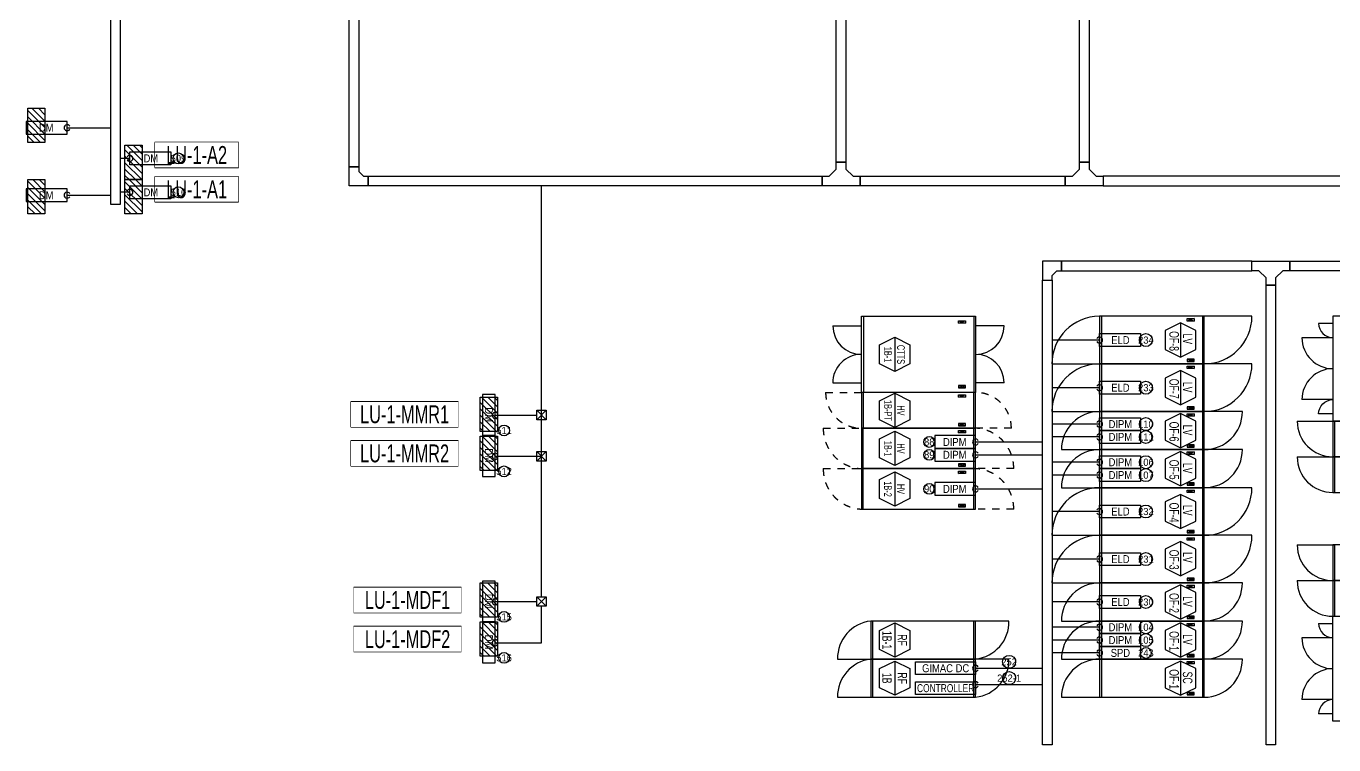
# Model space of a CAD drawing. Header units: millimetres. Extents: x 89450 to 753248, y -530175 to 1209785.
# Drawn here: x 267116 to 294570, y -317950 to -302857 of the extents above; entities that cross this region are included whole.
import ezdxf
from ezdxf.enums import TextEntityAlignment as Align

# ---------------------------------------------------------------- set-up
doc = ezdxf.new("R2010")
doc.units = ezdxf.units.MM
doc.header["$LTSCALE"] = 150
doc.linetypes.add('D1', pattern=[3, 1, -1, 1])
for name, color, linetype in [('------00 Switch Gear', 3, 'Continuous'), ('------00 Switch Gear_Number', 1, 'Continuous'), ('------01 Distribution Panel', 3, 'Continuous'), ('------01 Distribution Panel_UPS_Emgency', 232, 'Continuous'), ('-----29 Indicator', 1, 'Continuous'), ('-----99 EPMS CABLE DUCT', 4, 'Continuous'), ('-----99 EPMS CONDUIT', 4, 'Continuous'), ('-----99 EPMS DEVICE', 3, 'Continuous')]:
    doc.layers.add(name, color=color, linetype=linetype)
doc.layers.add('NOPLOT', color=191, linetype='Continuous', plot=False)
doc.styles.add('ELEC', font='')
doc.styles.get('ELEC').set_extended_font_data('Dotum')

# ---------------------------------------------------------------- blocks, each defined once
blk = doc.blocks.new('A02')
h = blk.add_hatch()
h.set_pattern_fill('ANSI31', color=161, scale=25, style=0)
h.set_pattern_definition([(45, (-2000, -19200), (-56.1266, 56.1266), [])])
h.paths.add_polyline_path([(-300, 300), (-300, 0), (300, 0), (300, 300)])
at = {"color": 161}
blk.add_lwpolyline([(300, 0), (-300, 0), (-300, 300), (300, 300)], close=True, dxfattribs=at)
blk = doc.blocks.new('zw$32E')
for p, q in [((100, 0), (0, 0)), ((0, 0), (0, -400)), ((100, -75), (100, 0)), ((175, -150), (100, -75)), ((100, -325), (175, -250)), ((250, -150), (175, -150)), ((175, -250), (250, -250)), ((250, -250), (250, -150)), ((0, -400), (100, -400)), ((100, -400), (100, -325))]:
    blk.add_line(p, q)
blk = doc.blocks.new('750X2500')
at = {"layer": '------00 Switch Gear', "color": 161}
for p, q in [((-3250, 750), (-2458, 750)), ((-2460, 750), (-2460, 0)), ((-210, 700), (-360, 650)), ((-360, 700), (-210, 650)), ((-40, 750), (-40, 0)), ((-210, 50), (-360, 100)), ((-360, 50), (-210, 100)), ((750, 0), (-42, 0))]:
    blk.add_line(p, q, dxfattribs=at)
for points in [[(-2500, 750), (-2500, 0), (0, 0), (0, 750)], [(-360, 700), (-210, 700), (-210, 650), (-360, 650)], [(-360, 50), (-210, 50), (-210, 100), (-360, 100)]]:
    blk.add_lwpolyline(points, close=True, dxfattribs=at)
for centre, start, end in [((-2500, 750), 180, 270), ((0, 0), 0, 90)]:
    blk.add_arc(centre, 750, start, end, dxfattribs=at)
blk = doc.blocks.new('800x2200')
at = {"layer": '------00 Switch Gear', "color": 161}
for p, q in [((-2160, 0), (-2160, 800)), ((-1990, 750), (-1840, 700)), ((-1840, 750), (-1990, 700)), ((800, 800), (-42, 800)), ((-40, 0), (-40, 800)), ((-3000, 0), (-2158, 0)), ((-1990, 50), (-1840, 100)), ((-1840, 50), (-1990, 100))]:
    blk.add_line(p, q, dxfattribs=at)
for points in [[(0, 0), (0, 800), (-2200, 800), (-2200, 0)], [(-1840, 750), (-1990, 750), (-1990, 700), (-1840, 700)], [(-1840, 50), (-1990, 50), (-1990, 100), (-1840, 100)]]:
    blk.add_lwpolyline(points, close=True, dxfattribs=at)
for centre, start, end in [((-2200, 0), 90, 180), ((0, 800), 270, 0)]:
    blk.add_arc(centre, 800, start, end, dxfattribs=at)
blk = doc.blocks.new('1600X2400')
at = {"layer": '------00 Switch Gear', "color": 161, "linetype": 'Continuous'}
for p, q in [((-2360, 855), (-2360, 1600)), ((-42, 0), (-42, 1600)), ((-2360, 0), (-2360, 855))]:
    blk.add_line(p, q, dxfattribs=at)
at = {"layer": '------00 Switch Gear', "color": 161, "linetype": 'D1'}
for p, q in [((-2040, 1505), (-2190, 1455)), ((-2040, 1455), (-2190, 1505)), ((-2040, 95), (-2190, 145)), ((-2040, 145), (-2190, 95))]:
    blk.add_line(p, q, dxfattribs=at)
at = {"layer": '------00 Switch Gear', "color": 161}
blk.add_lwpolyline([(0, 1600), (0, 0), (-2400, 0), (-2400, 1600)], close=True, dxfattribs=at)
at = {"layer": '------00 Switch Gear', "color": 161, "linetype": 'D1'}
for points in [[(-2190, 1505), (-2190, 1455), (-2040, 1455), (-2040, 1505)], [(-2190, 95), (-2190, 145), (-2040, 145), (-2040, 95)]]:
    blk.add_lwpolyline(points, close=True, dxfattribs=at)
at = {"layer": 'NOPLOT', "color": 161, "linetype": 'ByBlock'}
for p, q in [((-3000, 1400), (-2400, 1400)), ((600, 1400), (0, 1400)), ((-3000, 200), (-2400, 200)), ((600, 200), (0, 200))]:
    blk.add_line(p, q, dxfattribs=at)
for centre, start, end in [((-2400, 1400), 180, 270), ((0, 1400), 270, 0), ((-2400, 200), 90, 180), ((0, 200), 0, 90)]:
    blk.add_arc(centre, 600, start, end, dxfattribs=at)
blk = doc.blocks.new('750X2400')
at = {"layer": '------00 Switch Gear', "color": 161}
for p, q in [((-2360, 750), (-2360, 0)), ((-42, 750), (-42, 0))]:
    blk.add_line(p, q, dxfattribs=at)
at = {"layer": '------00 Switch Gear', "color": 161, "linetype": 'D1'}
for p, q in [((-2040, 700), (-2190, 650)), ((-2040, 650), (-2190, 700)), ((-2040, 50), (-2190, 100)), ((-2040, 100), (-2190, 50))]:
    blk.add_line(p, q, dxfattribs=at)
at = {"layer": '------00 Switch Gear', "color": 161}
blk.add_lwpolyline([(-2400, 750), (-2400, 0), (0, 0), (0, 750)], close=True, dxfattribs=at)
at = {"layer": '------00 Switch Gear', "color": 161, "linetype": 'D1'}
for points in [[(-2190, 700), (-2190, 650), (-2040, 650), (-2040, 700)], [(-2190, 50), (-2190, 100), (-2040, 100), (-2040, 50)]]:
    blk.add_lwpolyline(points, close=True, dxfattribs=at)
at = {"layer": 'NOPLOT', "color": 161, "linetype": 'D1'}
for p, q in [((-3150, 750), (-2400, 750)), ((750, 0), (0, 0))]:
    blk.add_line(p, q, dxfattribs=at)
for centre, start, end in [((-2400, 750), 180, 270), ((0, 0), 0, 90)]:
    blk.add_arc(centre, 750, start, end, dxfattribs=at)
blk = doc.blocks.new('850X2400')
at = {"layer": '------00 Switch Gear', "color": 161}
for p, q in [((-2360, 850), (-2360, 0)), ((-40, 850), (-40, 0))]:
    blk.add_line(p, q, dxfattribs=at)
at = {"layer": '------00 Switch Gear', "color": 161, "linetype": 'D1'}
for p, q in [((-2040, 800), (-2190, 750)), ((-2040, 750), (-2190, 800)), ((-2040, 50), (-2190, 100)), ((-2040, 100), (-2190, 50))]:
    blk.add_line(p, q, dxfattribs=at)
at = {"layer": '------00 Switch Gear', "color": 161}
blk.add_lwpolyline([(-2400, 850), (-2400, 0), (0, 0), (0, 850)], close=True, dxfattribs=at)
at = {"layer": '------00 Switch Gear', "color": 161, "linetype": 'D1'}
for points in [[(-2190, 800), (-2190, 750), (-2040, 750), (-2040, 800)], [(-2190, 50), (-2190, 100), (-2040, 100), (-2040, 50)]]:
    blk.add_lwpolyline(points, close=True, dxfattribs=at)
at = {"layer": 'NOPLOT', "color": 161, "linetype": 'D1'}
for p, q in [((-3200, 850), (-2400, 850)), ((800, 0), (0, 0))]:
    blk.add_line(p, q, dxfattribs=at)
for centre, start, end in [((-2356, 843), 179.5156, 267.013), ((-44, 7), 359.5156, 87.013)]:
    blk.add_arc(centre, 844, start, end, dxfattribs=at)
blk = doc.blocks.new('1000X2200')
at = {"layer": '------00 Switch Gear', "color": 0}
for p, q in [((-2160, 1000), (-2160, 0)), ((-210, 950), (-360, 900)), ((-360, 950), (-210, 900)), ((1000, 1000), (-42, 1000)), ((-40, 1000), (-40, 0)), ((-3200, 0), (-2158, 0)), ((-210, 50), (-360, 100)), ((-360, 50), (-210, 100))]:
    blk.add_line(p, q, dxfattribs=at)
for points in [[(-2200, 1000), (-2200, 0), (0, 0), (0, 1000)], [(-360, 950), (-210, 950), (-210, 900), (-360, 900)], [(-360, 50), (-210, 50), (-210, 100), (-360, 100)]]:
    blk.add_lwpolyline(points, close=True, dxfattribs=at)
for centre, start, end in [((-2200, 0), 90, 180), ((0, 1000), 270, 0)]:
    blk.add_arc(centre, 1000, start, end, dxfattribs=at)

msp = doc.modelspace()

# ---------------------------------------------------------------- linework, layer by layer
at = {"layer": '------00 Switch Gear', "color": 161}
for p, q in [((284892, -316950, 0), (284892, -315350, 0)), ((287010, -316950, 0), (287010, -315350, 0)), ((294250, -315400), (294550, -315400)), ((294550, -315700), (293900, -315700)), ((294550, -317000), (293900, -317000)), ((294550, -317300), (294250, -317300))]:
    msp.add_line(p, q, dxfattribs=at)
at = {"layer": '------00 Switch Gear', "color": 161, "elevation": 0}
for points in [[(294550, -309100), (294250, -309100, 0.414214), (294550, -309400), (293900, -309400)], [(294550, -311000), (294250, -311000, -0.414214), (294550, -310700), (293900, -310700)], [(284850, -315350, 0.385743), (284150, -316150), (284850, -316150)], [(287050, -316150, 0.385743), (287750, -315350), (287050, -315350)], [(284850, -316150, 0.385743), (284150, -316950), (284850, -316950)], [(287050, -316950, 0.385743), (287750, -316150), (287050, -316150)]]:
    msp.add_lwpolyline(points, format="xyb", dxfattribs=at)
for points in [[(294550, -308950), (294550, -311150), (297050, -311150), (297050, -308950)], [(287050, -316150), (287050, -315350), (284850, -315350), (284850, -316150)], [(294550, -317450), (294550, -315250), (297050, -315250), (297050, -317450)], [(287050, -316950), (287050, -316150), (284850, -316150), (284850, -316950)]]:
    msp.add_lwpolyline(points, close=True, dxfattribs=at)
at = {"layer": '------00 Switch Gear', "color": 161}
for centre, radius, start, end in [((294550, -309400), 650, 180, 270), ((294550, -310700), 650, 90, 180), ((294550, -315400), 300, 180, 270), ((294550, -315700), 650, 180, 270), ((294550, -317000), 650, 90, 180), ((294550, -317300), 300, 90, 180)]:
    msp.add_arc(centre, radius, start, end, dxfattribs=at)
at = {"layer": '------00 Switch Gear_Number', "color": 1, "elevation": 0}
for points in [[(291350, -309090), (291350, -309810), (291670, -309650), (291670, -309250), (291350, -309090), (291030, -309250), (291030, -309650), (291350, -309810)], [(291350, -310090), (291350, -310810), (291670, -310650), (291670, -310250), (291350, -310090), (291030, -310250), (291030, -310650), (291350, -310810)], [(291350, -310990), (291350, -311710), (291670, -311550), (291670, -311150), (291350, -310990), (291030, -311150), (291030, -311550), (291350, -311710)], [(291350, -311790), (291350, -312510), (291670, -312350), (291670, -311950), (291350, -311790), (291030, -311950), (291030, -312350), (291350, -312510)], [(291350, -312690), (291350, -313410), (291670, -313250), (291670, -312850), (291350, -312690), (291030, -312850), (291030, -313250), (291350, -313410)], [(291350, -313680), (291350, -314400), (291670, -314240), (291670, -313840), (291350, -313680), (291030, -313840), (291030, -314240), (291350, -314400)], [(291350, -314590), (291350, -315310), (291670, -315150), (291670, -314750), (291350, -314590), (291030, -314750), (291030, -315150), (291350, -315310)], [(285350, -315390), (285350, -316110), (285030, -315950), (285030, -315550), (285350, -315390), (285670, -315550), (285670, -315950), (285350, -316110)], [(291350, -315390), (291350, -316110), (291670, -315950), (291670, -315550), (291350, -315390), (291030, -315550), (291030, -315950), (291350, -316110)], [(285350, -316190), (285350, -316910), (285030, -316750), (285030, -316350), (285350, -316190), (285670, -316350), (285670, -316750), (285350, -316910)], [(291350, -316190), (291350, -316910), (291670, -316750), (291670, -316350), (291350, -316190), (291030, -316350), (291030, -316750), (291350, -316910)]]:
    msp.add_lwpolyline(points, dxfattribs=at)
at = {"layer": '------00 Switch Gear_Number', "color": 1, "lineweight": -2, "elevation": 0}
for points in [[(285350, -309390), (285350, -310110), (285030, -309950), (285030, -309550), (285350, -309390), (285670, -309550), (285670, -309950), (285350, -310110)], [(285350, -310565), (285350, -311285), (285030, -311125), (285030, -310725), (285350, -310565), (285670, -310725), (285670, -311125), (285350, -311285)], [(285350, -311365), (285350, -312085), (285030, -311925), (285030, -311525), (285350, -311365), (285670, -311525), (285670, -311925), (285350, -312085)], [(285350, -312215), (285350, -312935), (285030, -312775), (285030, -312375), (285350, -312215), (285670, -312375), (285670, -312775), (285350, -312935)]]:
    msp.add_lwpolyline(points, dxfattribs=at)
at = {"layer": '------01 Distribution Panel_UPS_Emgency', "color": 1, "elevation": 0}
for points in [[(269818, -305825), (271573, -305825), (271573, -305300), (269818, -305300)], [(269818, -306545), (271573, -306545), (271573, -306020), (269818, -306020)], [(273934, -311273), (276189, -311273), (276189, -310748), (273934, -310748)], [(273934, -312093), (276189, -312093), (276189, -311568), (273934, -311568)], [(273995, -315173), (276250, -315173), (276250, -314648), (273995, -314648)], [(273995, -315993), (276250, -315993), (276250, -315468), (273995, -315468)]]:
    msp.add_lwpolyline(points, close=True, dxfattribs=at)
at = {"layer": '-----29 Indicator'}
for centre, radius in [((290624, -309450), 136), ((290624, -310450), 136), ((277150, -311348), 114), ((290624, -311215), 136), ((286076, -311590), 114), ((290624, -311485), 136), ((286076, -311860), 114), ((290624, -312015), 136), ((277150, -312208), 114), ((290624, -312285), 136), ((286076, -312575), 114), ((290624, -313050), 136), ((290624, -314050), 136), ((290624, -314950), 136), ((277150, -315263), 114), ((290624, -315480), 136), ((290624, -315750), 136), ((290624, -316020), 114), ((277150, -316123), 114), ((287753, -316207, 0), 136), ((287753, -316548, 0), 136)]:
    msp.add_circle(centre, radius, dxfattribs=at)
at = {"layer": '-----99 EPMS CABLE DUCT'}
for p, q in [((276965, -311025), (277836, -311025)), ((276965, -314941), (277836, -314941))]:
    msp.add_line(p, q, dxfattribs=at)
at = {"layer": '-----99 EPMS CABLE DUCT', "elevation": 0}
for points in [[(284125, -288850), (284325, -288850), (284325, -305711), (284125, -305711)], [(289230, -288850), (289430, -288850), (289430, -305711), (289230, -305711)], [(268892, -299347), (269092, -299347), (269092, -306602), (268892, -306602)], [(273898, -299347), (274098, -299347), (274098, -305811), (273898, -305811)], [(274298, -306011), (283825, -306011), (283825, -306211), (274298, -306211)], [(284625, -306011), (288930, -306011), (288930, -306211), (284625, -306211)], [(299976, -306011), (289730, -306011), (289730, -306211), (299976, -306211)], [(292848, -307795), (288855, -307795), (288855, -307995), (292848, -307995)], [(293648, -307795), (297550, -307795), (297550, -307995), (293648, -307995)], [(288455, -308195), (288655, -308195), (288655, -317950), (288455, -317950)], [(293148, -308295), (293348, -308295), (293348, -317950), (293148, -317950)]]:
    msp.add_lwpolyline(points, close=True, dxfattribs=at)
for points in [[(274298, -306011), (274298, -306211), (273898, -306211), (273898, -305811), (274098, -305811), (274098, -305911), (274198, -306011), (274298, -306011)], [(277936, -314841), (277936, -306211)], [(288855, -307995), (288855, -307795), (288455, -307795), (288455, -308195), (288655, -308195), (288655, -308095), (288755, -307995), (288855, -307995)], [(276965, -311891), (277936, -311891), (277936, -311125)], [(276965, -315807), (277936, -315807), (277936, -315041)]]:
    msp.add_lwpolyline(points, dxfattribs=at)
at = {"layer": '-----99 EPMS CONDUIT'}
for p, q in [((289650, -309450), (288655, -309450)), ((289650, -310450), (288655, -310450)), ((278036, -310925), (277836, -311125)), ((277836, -310925), (278036, -311125)), ((289650, -311215), (288655, -311215)), ((287050, -311590), (288455, -311590)), ((289650, -311485), (288655, -311485)), ((278036, -311791), (277836, -311991)), ((277836, -311791), (278036, -311991)), ((287050, -311860), (288455, -311860)), ((289650, -312015), (288655, -312015)), ((289650, -312285), (288655, -312285)), ((287050, -312575), (288455, -312575)), ((289650, -313050), (288655, -313050)), ((289650, -314050), (288655, -314050)), ((278036, -314841), (277836, -315041)), ((277836, -314841), (278036, -315041)), ((289650, -314950), (288655, -314950)), ((289650, -315480), (288655, -315480)), ((289650, -315750), (288655, -315750)), ((289650, -316020), (288655, -316020)), ((287050, -316341), (288455, -316341, 0)), ((287050, -316684), (288455, -316684, 0))]:
    msp.add_line(p, q, dxfattribs=at)
at = {"layer": '-----99 EPMS CONDUIT', "elevation": 0}
for points in [[(277836, -310925), (278036, -310925), (278036, -311125), (277836, -311125)], [(277836, -311791), (278036, -311791), (278036, -311991), (277836, -311991)], [(277836, -314841), (278036, -314841), (278036, -315041), (277836, -315041)]]:
    msp.add_lwpolyline(points, close=True, dxfattribs=at)
at = {"layer": '-----99 EPMS CONDUIT'}
for points in [[(267976, -304992, 0), (268892, -304993, 0)], [(269294, -305635, 0), (269092, -305635, 0)], [(269294, -306347, 0), (269092, -306347, 0)], [(267976, -306407, 0), (268892, -306409, 0)]]:
    msp.add_polyline3d(points, dxfattribs=at)
for centre, start, end in [((267976, -304992), 30, 330), ((269294, -305635), 210, 150), ((267976, -306407), 30, 330), ((269294, -306347), 210, 150), ((289650, -309450), 210, 150), ((289650, -310450), 210, 150), ((276965, -311032), 30, 330), ((289650, -311215), 210, 150), ((287050, -311590), 30, 330), ((289650, -311485), 210, 150), ((276965, -311891), 30, 330), ((287050, -311860), 30, 330), ((289650, -312015), 210, 150), ((289650, -312285), 210, 150), ((287050, -312575), 30, 330), ((289650, -313050), 210, 150), ((289650, -314050), 210, 150), ((276965, -314947), 30, 330), ((289650, -314950), 210, 150), ((289650, -315480), 210, 150), ((289650, -315750), 210, 150), ((276965, -315807), 30, 330), ((289650, -316020), 210, 150), ((287050, -316341), 30, 330), ((287050, -316684), 30, 330)]:
    msp.add_arc(centre, 63.8, start, end, dxfattribs=at)
at = {"layer": '-----99 EPMS DEVICE', "color": 2, "elevation": 0}
for points in [[(267976, -304857), (267116, -304857), (267116, -305127), (267976, -305127)], [(267976, -306273), (267116, -306273), (267116, -306542), (267976, -306542)], [(289650, -309315), (290510, -309315), (290510, -309585), (289650, -309585)], [(289650, -310315), (290510, -310315), (290510, -310585), (289650, -310585)], [(276965, -311456), (276965, -310595), (276695, -310595), (276695, -311456)], [(276965, -312315), (276965, -311455), (276695, -311455), (276695, -312315)], [(289650, -312915), (290510, -312915), (290510, -313185), (289650, -313185)], [(289650, -313915), (290510, -313915), (290510, -314185), (289650, -314185)], [(276965, -315371), (276965, -314510), (276695, -314510), (276695, -315371)], [(289650, -314815), (290510, -314815), (290510, -315085), (289650, -315085)], [(276965, -316230), (276965, -315370), (276695, -315370), (276695, -316230)], [(285790, -316206), (287050, -316206), (287050, -316476), (285790, -316476)]]:
    msp.add_lwpolyline(points, close=True, dxfattribs=at)
at = {"layer": '-----99 EPMS DEVICE', "elevation": 0}
for points in [[(289650, -311080), (290510, -311080), (290510, -311350), (289650, -311350)], [(287050, -311455), (286190, -311455), (286190, -311725), (287050, -311725)], [(289650, -311350), (290510, -311350), (290510, -311620), (289650, -311620)], [(287050, -311725), (286190, -311725), (286190, -311995), (287050, -311995)], [(289650, -311880), (290510, -311880), (290510, -312150), (289650, -312150)], [(289650, -312150), (290510, -312150), (290510, -312420), (289650, -312420)], [(287050, -312440), (286190, -312440), (286190, -312710), (287050, -312710)], [(289650, -315346), (290510, -315346), (290510, -315615), (289650, -315615)], [(289650, -315615), (290510, -315615), (290510, -315885), (289650, -315885)], [(289650, -315885), (290510, -315885), (290510, -316154), (289650, -316154)], [(285790, -316624), (287050, -316624), (287050, -316894), (285790, -316894)]]:
    msp.add_lwpolyline(points, close=True, dxfattribs=at)

# ---------------------------------------------------------------- block references
at = {"layer": '------00 Switch Gear', "color": 161, "rotation": 180}
for name, p in [('1600X2400', (284650, -308950)), ('750X2400', (284650, -310550)), ('800x2200', (289650, -310950)), ('850X2400', (284650, -311300)), ('750X2500', (294550, -311150)), ('800x2200', (289650, -311750)), ('850X2400', (284650, -312150)), ('750X2500', (294550, -311900)), ('750X2500', (294550, -313750)), ('800x2200', (289650, -314550)), ('750X2500', (294550, -314500)), ('800x2200', (289650, -315350)), ('800x2200', (289650, -316150))]:
    msp.add_blockref(name, p, dxfattribs=at)
at = {"layer": '------00 Switch Gear', "color": 161}
for p in [(291850, -309950), (291850, -310950), (291850, -313550), (291850, -314550)]:
    msp.add_blockref('1000X2200', p, dxfattribs=at)
at = {"layer": '------01 Distribution Panel', "color": 161, "xscale": 1.2, "yscale": 1.2, "zscale": 1.2, "rotation": 270}
for p in [(267150, -304940), (267150, -306440)]:
    msp.add_blockref('A02', p, dxfattribs=at)
at = {"layer": '------01 Distribution Panel_UPS_Emgency', "color": 161, "xscale": 1.2, "yscale": 1.2, "zscale": 1.2, "rotation": 270}
for p in [(269190, -305720), (269190, -306440)]:
    msp.add_blockref('A02', p, dxfattribs=at)
at = {"layer": '------01 Distribution Panel_UPS_Emgency', "xscale": 1.2, "yscale": 1.2, "zscale": 1.2, "rotation": 270}
for p in [(276650, -311010), (276650, -311830), (276650, -314910), (276650, -315730)]:
    msp.add_blockref('A02', p, dxfattribs=at)
at = {"layer": '-----99 EPMS CABLE DUCT', "xscale": -2, "yscale": 2, "zscale": 2}
for p, rotation in [((284625, -306211), 270.0000000000001), ((289730, -306211), 270.0000000000001), ((292848, -307795), 89.99999999999977)]:
    msp.add_blockref('zw$32E', p, dxfattribs=dict(at, rotation=rotation))

# ---------------------------------------------------------------- texts
at = {"layer": '------00 Switch Gear_Number', "color": 0, "style": 'ELEC', "width": 0.7}
for s, p in [('OF-8', (291217, -309471)), ('LV', (291501, -309424)), ('OF-7', (291217, -310471)), ('LV', (291501, -310439)), ('OF-6', (291217, -311371)), ('LV', (291501, -311339)), ('OF-5', (291217, -312171)), ('LV', (291501, -312139)), ('OF-4', (291217, -313071)), ('LV', (291501, -313024)), ('OF-3', (291217, -314061)), ('LV', (291501, -314014)), ('OF-2', (291217, -314971)), ('LV', (291501, -314939)), ('OF-1', (291217, -315771)), ('LV', (291501, -315739)), ('OF-1', (291217, -316571)), ('SC', (291501, -316539))]:
    msp.add_text(s, height=200, rotation=270, dxfattribs=at).set_placement(p, align=Align.MIDDLE_CENTER)
at = {"layer": '------00 Switch Gear_Number', "color": 7, "lineweight": -2, "style": 'ELEC', "width": 0.7}
for s, p in [('1B-1', (285210, -309754)), ('CTTS', (285482, -309752)), ('1B-PT', (285210, -310929)), ('HV', (285482, -310927)), ('1B-1', (285210, -311729)), ('HV', (285482, -311727)), ('1B-2', (285210, -312579)), ('HV', (285482, -312577))]:
    msp.add_text(s, height=160, rotation=270, dxfattribs=at).set_placement(p, align=Align.MIDDLE)
at = {"layer": '------00 Switch Gear_Number', "color": 7, "style": 'ELEC', "width": 0.7}
for s, p in [('1B-1', (285190, -315750)), ('RF', (285510, -315750)), ('1B', (285190, -316550)), ('RF', (285510, -316550))]:
    msp.add_text(s, height=200, rotation=270, dxfattribs=at).set_placement(p, align=Align.MIDDLE_CENTER)
at = {"layer": '-----29 Indicator', "style": 'ELEC'}
for s, p in [('234', (290624, -309450)), ('233', (290624, -310450)), ('110', (290624, -311215)), ('88', (286076, -311590)), ('111', (290624, -311485)), ('89', (286076, -311860)), ('106', (290624, -312015)), ('107', (290624, -312285)), ('90', (286076, -312575)), ('232', (290624, -313050)), ('231', (290624, -314050)), ('230', (290624, -314950)), ('104', (290624, -315480)), ('105', (290624, -315750)), ('243', (290624, -316020)), ('252', (287753, -316207, 0)), ('252-1', (287753, -316548, 0))]:
    msp.add_text(s, height=150, dxfattribs=at).set_placement(p, align=Align.MIDDLE_CENTER)
for s, p in [('511', (277150, -311348)), ('512', (277150, -312208)), ('515', (277150, -315263)), ('516', (277150, -316123))]:
    msp.add_text(s, height=150, rotation=360, dxfattribs=at).set_placement(p, align=Align.MIDDLE_CENTER)
at = {"layer": '-----99 EPMS DEVICE', "color": 2, "style": 'ELEC', "width": 0.9}
for s, p in [('DM', (267537, -304991)), ('DM', (267537, -306407)), ('ELD', (290089, -309450)), ('ELD', (290089, -310450)), ('ELD', (290089, -313050)), ('ELD', (290089, -314050)), ('ELD', (290089, -314950))]:
    msp.add_text(s, height=168, dxfattribs=at).set_placement(p, align=Align.MIDDLE)
for p in [(276830, -311016), (276830, -311876), (276830, -314931), (276830, -315791)]:
    msp.add_text('DM', height=168, rotation=270, dxfattribs=at).set_placement(p, align=Align.MIDDLE)
at = {"layer": '-----99 EPMS DEVICE', "style": 'ELEC', "width": 0.9}
for s, p in [('DIPM', (290089, -311215)), ('DIPM', (286611, -311590)), ('DIPM', (290089, -311484)), ('DIPM', (286611, -311859)), ('DIPM', (290089, -312015)), ('DIPM', (290089, -312284)), ('DIPM', (286611, -312575)), ('DIPM', (290089, -315480)), ('DIPM', (290089, -315750)), ('SPD', (290089, -316019))]:
    msp.add_text(s, height=168, dxfattribs=at).set_placement(p, align=Align.MIDDLE)
at = {"layer": '-----99 EPMS DEVICE', "color": 2, "style": 'ELEC', "width": 0.9}
msp.add_text('GIMAC DC', height=168, dxfattribs=at).set_placement((286420, -316341), align=Align.MIDDLE_CENTER)
at = {"layer": '-----99 EPMS DEVICE', "style": 'ELEC', "width": 0.8}
msp.add_text('CONTROLLER', height=168, dxfattribs=at).set_placement((286420, -316759), align=Align.MIDDLE_CENTER)

# ---------------------------------------------------------------- next in the draw order: wipeouts: each hides what was drawn before it
at = {"color": 1}
for points in [[(269818, -305825), (271573, -305825), (271573, -305300), (269818, -305300)], [(269818, -306545), (271573, -306545), (271573, -306020), (269818, -306020)], [(273934, -311273), (276189, -311273), (276189, -310748), (273934, -310748)], [(273934, -312093), (276189, -312093), (276189, -311568), (273934, -311568)], [(273995, -315173), (276250, -315173), (276250, -314648), (273995, -314648)], [(273995, -315993), (276250, -315993), (276250, -315468), (273995, -315468)]]:
    msp.add_wipeout(points, dxfattribs=at).dxf.layer = '------01 Distribution Panel_UPS_Emgency'

# ---------------------------------------------------------------- next in the draw order: linework, layer by layer
at = {"layer": '-----29 Indicator'}
for centre in [(270313, -305635), (270313, -306347)]:
    msp.add_circle(centre, 114, dxfattribs=at)
at = {"layer": '-----99 EPMS DEVICE', "color": 2, "elevation": 0}
for points in [[(269294, -305500), (270154, -305500), (270154, -305769), (269294, -305769)], [(269294, -306212), (270154, -306212), (270154, -306482), (269294, -306482)]]:
    msp.add_lwpolyline(points, close=True, dxfattribs=at)

# ---------------------------------------------------------------- next in the draw order: texts
at = {"layer": '------01 Distribution Panel_UPS_Emgency', "style": 'ELEC', "width": 0.7}
for s, p in [('LU-1-A2', (270695, -305563)), ('LU-1-A1', (270695, -306283))]:
    msp.add_text(s, height=375, dxfattribs=at).set_placement(p, align=Align.MIDDLE_CENTER)
for s, p in [('LU-1-MMR1', (275061, -311010)), ('LU-1-MMR2', (275061, -311830)), ('LU-1-MDF1', (275123, -314910)), ('LU-1-MDF2', (275123, -315730))]:
    msp.add_text(s, height=375, dxfattribs=at).set_placement(p, align=Align.MIDDLE)
at = {"layer": '-----29 Indicator', "style": 'ELEC'}
for s, p in [('509', (270313, -305635)), ('510', (270313, -306347))]:
    msp.add_text(s, height=150, dxfattribs=at).set_placement(p, align=Align.MIDDLE_CENTER)
at = {"layer": '-----99 EPMS DEVICE', "color": 2, "style": 'ELEC', "width": 0.9}
for p in [(269734, -305634), (269734, -306347)]:
    msp.add_text('DM', height=168, dxfattribs=at).set_placement(p, align=Align.MIDDLE)

doc.saveas('drawing.dxf')
